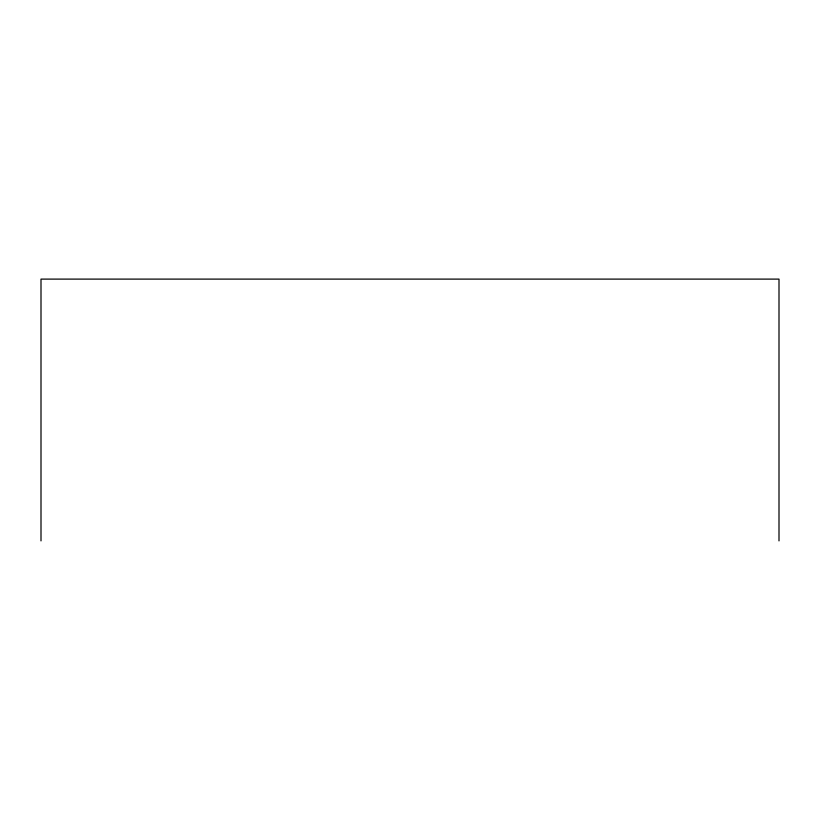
<?xml version="1.0" encoding="UTF-8"?>
<svg xmlns="http://www.w3.org/2000/svg" width="820" height="820" viewBox="0 0 820 820"><rect width="100%" height="100%" fill="white"/><g stroke="black" fill="none" stroke-linecap="round" stroke-linejoin="round"><path stroke-width="1.23" d="M779 540.893L779 279.107L41 279.107L41 540.893"/></g></svg>
